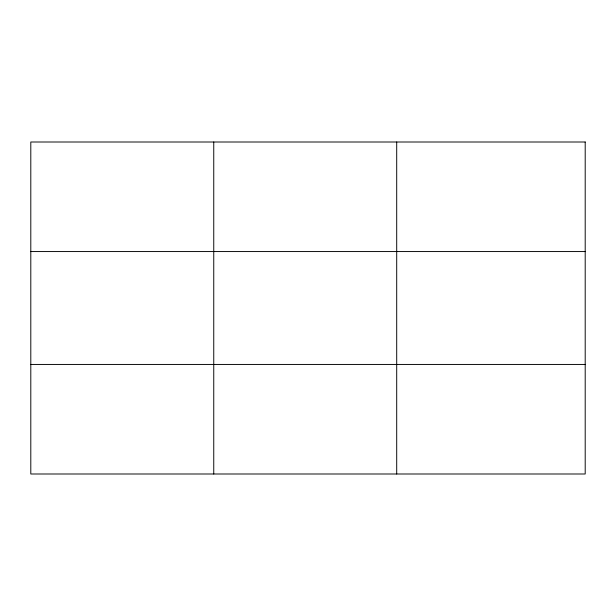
<?xml version="1.0" encoding="UTF-8"?>
<svg xmlns="http://www.w3.org/2000/svg" width="616" height="616" viewBox="0 0 616 616"><rect width="100%" height="100%" fill="white"/><g stroke="black" fill="none" stroke-linecap="round" stroke-linejoin="round"><path stroke-width="0.92" d="M213.752 473.997L213.752 142.003M396.704 473.997L396.704 142.003M30.8 251.559L585.2 251.559M30.8 364.441L585.2 364.441M585.2 142.003L585.2 473.997L30.8 473.997L30.8 142.003L585.2 142.003"/></g></svg>
